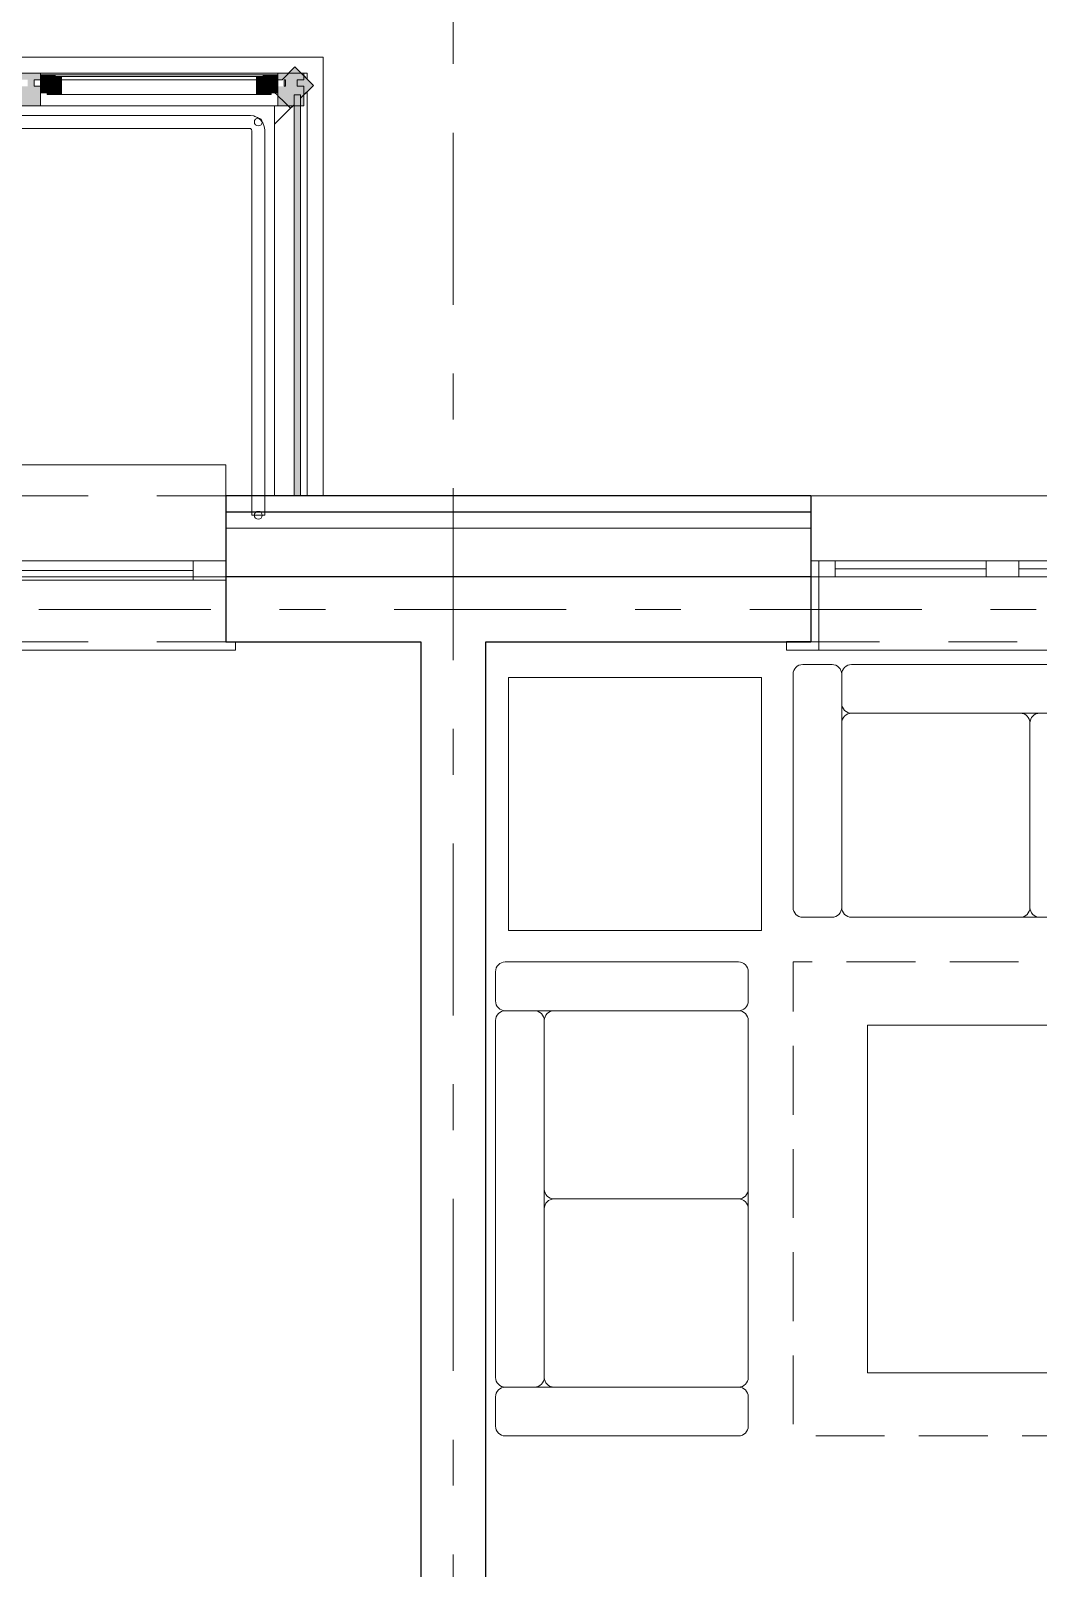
# Model space of a CAD drawing. Header units: millimetres. Extents: x 18162 to 3540582, y 72188 to 247925.
# Drawn here: x 348644 to 351744, y 93696 to 98427 of the extents above; entities that cross this region are included whole.
import ezdxf
from ezdxf.enums import TextEntityAlignment as Align

# ---------------------------------------------------------------- set-up
doc = ezdxf.new("R2010")
doc.units = ezdxf.units.MM
doc.header["$MEASUREMENT"] = 0
doc.set_wipeout_variables(frame=1)
for name, pattern in [('Dashed', [423.333333, 211.666667, -211.666667]), ('Double Dashed', [1093.611073, 529.166651, -211.666656, 141.111112, -211.666656]), ('Hidden Line', [317.5, 211.666667, -105.833333]), ('Wipeout_Contour', [1000, 0, -1000])]:
    doc.linetypes.add(name, pattern=pattern)
for name, color, linetype in [('Archicad Windows', 7, 'Continuous'), ('Finish - Wall', 7, 'Continuous'), ('Interior - Furniture', 7, 'Continuous'), ('Interior - Stair & Railing', 7, 'Continuous'), ('Structural - Bearing', 7, 'Continuous'), ('Structural - Grid', 7, 'Continuous')]:
    doc.layers.add(name, color=color, linetype=linetype)
doc.styles.add('GENERATED_STYLE_3', font='', dxfattribs={"width": 0.8})
doc.styles.get('GENERATED_STYLE_3').set_extended_font_data('ISOCPEUR MON')

# ---------------------------------------------------------------- blocks, each defined once
blk = doc.blocks.new('Carpet 27[32]_3', base_point=(352447.7, 95561.1))
at = {"layer": 'Interior - Furniture', "color": 7, "linetype": 'Hidden Line', "lineweight": 5, "flags": 128}
blk.add_lwpolyline([(352447.7, 94102.8), (352447.7, 95561.1), (350989.4, 95561.1), (350989.4, 94102.8)], close=True, dxfattribs=at)
blk = doc.blocks.new('Terrace Door 01 27[12]_3', base_point=(318570.5, 0))
at = {"layer": 'Archicad Windows', "color": 7, "linetype": 'Continuous', "lineweight": 13}
for p, q in [((347044, 97090.7), (347894, 97090.7)), ((347044, 97090.7), (347044, 96995.7)), ((349244, 97090.7), (347894, 97090.7)), ((347894, 97090.7), (347894, 96795.7)), ((349244, 97090.7), (349244, 96995.7)), ((349244, 96795.7), (347044, 96795.7)), ((347044, 96795.7), (347044, 96735.7)), ((347144, 96795.7), (347144, 96775.7)), ((347204, 96775.7), (347204, 96715.7)), ((347734, 96775.7), (347734, 96715.7)), ((347794, 96795.7), (347794, 96775.7)), ((347894, 96795.7), (347894, 96735.7)), ((349144, 96765.7), (347894, 96765.7)), ((349144, 96795.7), (349144, 96735.7)), ((349244, 96795.7), (349244, 96735.7)), ((347044, 96735.7), (347124, 96735.7)), ((347124, 96715.7), (347124, 96025.7)), ((347734, 96745.7), (347204, 96745.7)), ((347894, 96735.7), (347814, 96735.7)), ((347894, 96735.7), (347894, 96520.7)), ((347894, 96735.7), (347894, 96520.7)), ((349144, 96735.7), (347894, 96735.7)), ((349244, 96735.7), (349144, 96735.7)), ((347014, 96545.7), (347014, 96520.7)), ((347014, 96520.7), (347894, 96520.7)), ((349274, 96520.7), (347894, 96520.7)), ((349274, 96545.7), (349274, 96520.7))]:
    blk.add_line(p, q, dxfattribs=at)
at = {"layer": 'Archicad Windows', "color": 7, "linetype": 'Dashed', "lineweight": 13}
for p, q in [((349244, 96995.7), (347894, 96995.7)), ((349244, 96545.7), (347894, 96545.7))]:
    blk.add_line(p, q, dxfattribs=at)
at = {"layer": 'Archicad Windows', "color": 7, "linetype": 'Continuous', "lineweight": 13, "flags": 128}
for points in [[(347204, 96775.7), (347204, 96715.7), (347124, 96715.7), (347124, 96775.7)], [(347734, 96775.7), (347734, 96715.7), (347204, 96715.7), (347204, 96775.7)], [(347814, 96775.7), (347814, 96715.7), (347734, 96715.7), (347734, 96775.7)]]:
    blk.add_lwpolyline(points, close=True, dxfattribs=at)
at = {"layer": 'Archicad Windows', "color": 7, "linetype": 'Continuous', "lineweight": 13}
blk.add_arc((347124, 96715.7), 690, 270, 0, dxfattribs=at)
blk = doc.blocks.new('Window with Sidelight 27[17]_3', base_point=(318570.5, 0))
at = {"layer": 'Archicad Windows', "color": 7, "linetype": 'Continuous', "lineweight": 13}
for p, q in [((351044, 96995.7), (352644, 96995.7)), ((351044, 96995.7), (351044, 96945.7)), ((352644, 96995.7), (352644, 96945.7)), ((351044, 96945.7), (351044, 96895.7)), ((352644, 96945.7), (352644, 96895.7)), ((351044, 96895.7), (351044, 96795.7)), ((352644, 96895.7), (352644, 96795.7)), ((351069, 96795.7), (351044, 96795.7)), ((351044, 96795.7), (351044, 96745.7)), ((351044, 96795.7), (351044, 96745.7)), ((351119, 96795.7), (351069, 96795.7)), ((351069, 96795.7), (351069, 96745.7)), ((351119, 96745.7), (351119, 96795.7)), ((351584, 96795.7), (351119, 96795.7)), ((351119, 96770.7), (351584, 96770.7)), ((351634, 96795.7), (351584, 96795.7)), ((351584, 96795.7), (351584, 96745.7)), ((351684, 96795.7), (351634, 96795.7)), ((351684, 96745.7), (351684, 96795.7)), ((352569, 96795.7), (351684, 96795.7)), ((351684, 96770.7), (352569, 96770.7)), ((352619, 96795.7), (352569, 96795.7)), ((352569, 96795.7), (352569, 96745.7)), ((352644, 96795.7), (352619, 96795.7)), ((352619, 96795.7), (352619, 96745.7)), ((352644, 96795.7), (352644, 96745.7)), ((352644, 96795.7), (352644, 96745.7)), ((351044, 96545.7), (351044, 96745.7)), ((351044, 96745.7), (351069, 96745.7)), ((351044, 96745.7), (351069, 96745.7)), ((351044, 96745.7), (351044, 96545.7)), ((351044, 96745.7), (351044, 96545.7)), ((351069, 96745.7), (351069, 96545.7)), ((351069, 96745.7), (351119, 96745.7)), ((351119, 96745.7), (351584, 96745.7)), ((351584, 96745.7), (351634, 96745.7)), ((351634, 96745.7), (351684, 96745.7)), ((351684, 96745.7), (352569, 96745.7)), ((352569, 96745.7), (352619, 96745.7)), ((352619, 96545.7), (352619, 96745.7)), ((352619, 96745.7), (352644, 96745.7)), ((352619, 96745.7), (352644, 96745.7)), ((352644, 96745.7), (352644, 96545.7)), ((352644, 96745.7), (352644, 96545.7)), ((352644, 96745.7), (352644, 96545.7)), ((350969, 96520.7), (350969, 96545.7)), ((350969, 96545.7), (351069, 96545.7)), ((351044, 96545.7), (350969, 96545.7)), ((351044, 96545.7), (350969, 96545.7)), ((351069, 96520.7), (350969, 96520.7)), ((351069, 96545.7), (351044, 96545.7)), ((351069, 96545.7), (351069, 96520.7)), ((351069, 96520.7), (352619, 96520.7)), ((352644, 96545.7), (352619, 96545.7)), ((352619, 96545.7), (352719, 96545.7)), ((352619, 96520.7), (352619, 96545.7)), ((352719, 96520.7), (352619, 96520.7)), ((352644, 96545.7), (352719, 96545.7)), ((352644, 96545.7), (352719, 96545.7)), ((352719, 96545.7), (352719, 96520.7))]:
    blk.add_line(p, q, dxfattribs=at)
at = {"layer": 'Archicad Windows', "color": 7, "linetype": 'Dashed', "lineweight": 13}
blk.add_line((351044, 96545.7), (352644, 96545.7), dxfattribs=at)
blk = doc.blocks.new('Coffee Table 04 27[152]_3', base_point=(351775.2, 95366.7))
at = {"layer": 'Interior - Furniture', "color": 7, "linetype": 'Continuous', "lineweight": 5, "flags": 128}
blk.add_lwpolyline([(351775.2, 95366.7), (351218.9, 95366.7), (351218.9, 94297.3), (351775.2, 94297.3)], close=True, dxfattribs=at)
blk = doc.blocks.new('Sofa 01 27[153]_3', base_point=(350074, 94102.8))
at = {"layer": 'Interior - Furniture', "color": 7, "linetype": 'Continuous', "lineweight": 5}
for p, q in [((350074, 95531.1), (350074, 95441.1)), ((350821.8, 95561.1), (350104, 95561.1)), ((350851.8, 95441.1), (350851.8, 95531.1)), ((350074, 95381.1), (350074, 94282.8)), ((350194, 95411.1), (350104, 95411.1)), ((350104, 95411.1), (350821.8, 95411.1)), ((350224, 95381.1), (350224, 94862)), ((350224, 95381.1), (350224, 94282.8)), ((350224, 94282.8), (350224, 95381.1)), ((350821.8, 95411.1), (350254, 95411.1)), ((350821.8, 95411.1), (350254, 95411.1)), ((350851.8, 94862), (350851.8, 95381.1)), ((350851.8, 94282.8), (350851.8, 95381.1)), ((350821.8, 94832), (350254, 94832)), ((350254, 94832), (350821.8, 94832)), ((350224, 94802), (350224, 94282.8)), ((350851.8, 94282.8), (350851.8, 94802)), ((350104, 94252.8), (350194, 94252.8)), ((350821.8, 94252.8), (350104, 94252.8)), ((350254, 94252.8), (350821.8, 94252.8)), ((350254, 94252.8), (350821.8, 94252.8)), ((350074, 94222.8), (350074, 94132.8)), ((350851.8, 94132.8), (350851.8, 94222.8)), ((350104, 94102.8), (350821.8, 94102.8))]:
    blk.add_line(p, q, dxfattribs=at)
for centre, start, end in [((350104, 95531.1), 90, 180), ((350821.8, 95531.1), 0, 90), ((350104, 95441.1), 180, 270), ((350821.8, 95441.1), 270, 0), ((350104, 95381.1), 90, 180), ((350194, 95381.1), 0, 90), ((350254, 95381.1), 90, 180), ((350254, 95381.1), 90, 180), ((350821.8, 95381.1), 0, 90), ((350821.8, 95381.1), 0, 90), ((350254, 94862), 180, 270), ((350821.8, 94862), 270, 0), ((350254, 94802), 90, 180), ((350821.8, 94802), 0, 90), ((350104, 94282.8), 180, 270), ((350104, 94222.8), 90, 180), ((350194, 94282.8), 270, 0), ((350254, 94282.8), 180, 270), ((350254, 94282.8), 180, 270), ((350821.8, 94282.8), 270, 0), ((350821.8, 94282.8), 270, 0), ((350821.8, 94222.8), 0, 90), ((350104, 94132.8), 180, 270), ((350821.8, 94132.8), 270, 0)]:
    blk.add_arc(centre, 30, start, end, dxfattribs=at)
blk = doc.blocks.new('Sofa 01 27[154]_3', base_point=(352447.7, 96476.5))
at = {"layer": 'Interior - Furniture', "color": 7, "linetype": 'Continuous', "lineweight": 5}
for p, q in [((351019.4, 96476.5), (351109.4, 96476.5)), ((351169.4, 96476.5), (352267.7, 96476.5)), ((352327.7, 96476.5), (352417.7, 96476.5)), ((350989.4, 95728.7), (350989.4, 96446.5)), ((351139.4, 96356.5), (351139.4, 96446.5)), ((351139.4, 96446.5), (351139.4, 95728.7)), ((352297.7, 96446.5), (352297.7, 96356.5)), ((352297.7, 95728.7), (352297.7, 96446.5)), ((352447.7, 96446.5), (352447.7, 95728.7)), ((351169.4, 96326.5), (351688.5, 96326.5)), ((351169.4, 96326.5), (352267.7, 96326.5)), ((352267.7, 96326.5), (351169.4, 96326.5)), ((351748.5, 96326.5), (352267.7, 96326.5)), ((351139.4, 95728.7), (351139.4, 96296.5)), ((351139.4, 95728.7), (351139.4, 96296.5)), ((351718.5, 95728.7), (351718.5, 96296.5)), ((351718.5, 96296.5), (351718.5, 95728.7)), ((352297.7, 96296.5), (352297.7, 95728.7)), ((352297.7, 96296.5), (352297.7, 95728.7)), ((351109.4, 95698.7), (351019.4, 95698.7)), ((351688.5, 95698.7), (351169.4, 95698.7)), ((352267.7, 95698.7), (351169.4, 95698.7)), ((352267.7, 95698.7), (351748.5, 95698.7)), ((352417.7, 95698.7), (352327.7, 95698.7))]:
    blk.add_line(p, q, dxfattribs=at)
for centre, start, end in [((351019.4, 96446.5), 90, 180), ((351109.4, 96446.5), 0, 90), ((351169.4, 96446.5), 90, 180), ((352267.7, 96446.5), 0, 90), ((352327.7, 96446.5), 90, 180), ((352417.7, 96446.5), 0, 90), ((351169.4, 96356.5), 180, 270), ((351169.4, 96296.5), 90, 180), ((351169.4, 96296.5), 90, 180), ((351688.5, 96296.5), 0, 90), ((351748.5, 96296.5), 90, 180), ((352267.7, 96356.5), 270, 0), ((352267.7, 96296.5), 0, 90), ((352267.7, 96296.5), 0, 90), ((351019.4, 95728.7), 180, 270), ((351109.4, 95728.7), 270, 0), ((351169.4, 95728.7), 180, 270), ((351169.4, 95728.7), 180, 270), ((351688.5, 95728.7), 270, 0), ((351748.5, 95728.7), 180, 270), ((352267.7, 95728.7), 270, 0), ((352267.7, 95728.7), 270, 0), ((352327.7, 95728.7), 180, 270), ((352417.7, 95728.7), 270, 0)]:
    blk.add_arc(centre, 30, start, end, dxfattribs=at)
blk = doc.blocks.new('Coffee Table 04 27[155]_3', base_point=(350892.1, 96436.1))
at = {"layer": 'Interior - Furniture', "color": 7, "linetype": 'Continuous', "lineweight": 5, "flags": 128}
blk.add_lwpolyline([(350892.1, 96436.1), (350114.4, 96436.1), (350114.4, 95658.4), (350892.1, 95658.4)], close=True, dxfattribs=at)
blk = doc.blocks.new('Standard grid marker[171]_3', base_point=(336732.8, 96645.7))
at = {"layer": 'Structural - Grid', "color": 13, "linetype": 'Double Dashed', "lineweight": 13}
blk.add_line((337732.8, 96645.7), (372294.9, 96645.7), dxfattribs=at)
at = {"layer": 'Structural - Grid', "color": 13, "lineweight": 13, "style": 'GENERATED_STYLE_3'}
blk.add_attdef('AC_MarkerText_1', text='', height=250, rotation=180, dxfattribs=at).set_placement((373594.9, 96520.7), align=Align.TOP_CENTER)
blk = doc.blocks.new('Standard grid marker[174]_3', base_point=(349944, 72524.1))
at = {"layer": 'Structural - Grid', "color": 13, "linetype": 'Double Dashed', "lineweight": 13}
blk.add_line((349944, 73524.1), (349944, 100185.5), dxfattribs=at)
at = {"layer": 'Structural - Grid', "color": 13, "lineweight": 13, "style": 'GENERATED_STYLE_3'}
blk.add_attdef('AC_MarkerText_1', text='', height=250, rotation=180, dxfattribs=at).set_placement((349944, 101360.5), align=Align.TOP_CENTER)

msp = doc.modelspace()

# ---------------------------------------------------------------- linework, layer by layer
at = {"layer": 'Finish - Wall', "color": 7, "linetype": 'Continuous', "lineweight": 13}
msp.add_line((349494, 96935.7), (349394, 96935.7), dxfattribs=at)
at = {"layer": 'Interior - Stair & Railing', "color": 7, "linetype": 'Continuous', "lineweight": 13}
for p, q in [((349277.9, 98165.7), (346085, 98165.7)), ((346085, 98125.7), (349277.9, 98125.7)), ((349294, 98165.7), (349277.9, 98165.7)), ((349277.9, 98125.7), (349294, 98125.7)), ((349320.3, 98165.7), (349294, 98165.7)), ((349294, 98125.7), (349317.7, 98125.7)), ((349317.7, 98125.7), (349318.1, 98125.6)), ((349318.1, 98125.6), (349320.2, 98125.3)), ((349320.2, 98125.3), (349321.4, 98124.9)), ((349330.7, 98164.3), (349320.3, 98165.7)), ((349321.4, 98124.9), (349322.4, 98124.1)), ((349322.4, 98124.1), (349323.2, 98123.1)), ((349323.2, 98123.1), (349323.6, 98121.9)), ((349333.6, 98163.1), (349330.7, 98164.3)), ((349341.6, 98159.8), (349333.6, 98163.1)), ((349350.9, 98152.6), (349341.6, 98159.8)), ((349358.1, 98143.3), (349350.9, 98152.6)), ((349362.6, 98132.4), (349358.1, 98143.3)), ((349364, 98122), (349362.6, 98132.4)), ((349323.6, 98121.9), (349324, 98119.4)), ((349324, 98119.4), (349324, 98104.6)), ((349364, 98120.7), (349364, 98122)), ((349364, 98104.6), (349364, 98120.7))]:
    msp.add_line(p, q, dxfattribs=at)
at = {"layer": 'Interior - Stair & Railing', "color": 7, "linetype": 'Continuous', "lineweight": 13, "flags": 128}
msp.add_lwpolyline([(349344, 98133.7, 1), (349344, 98157.7, 1)], format="xyb", close=True, dxfattribs=at)
at = {"layer": 'Structural - Bearing', "color": 7, "linetype": 'Continuous', "lineweight": 13, "flags": 128}
for points in [[(349544, 98345.7), (342344, 98345.7), (342344, 96745.7), (349544, 96745.7)], [(339344, 96745.7), (339344, 78545.7), (369544, 78545.7), (369544, 96745.7), (356344, 96745.7), (356344, 92545.7), (353844, 92545.7), (353844, 96745.7)]]:
    msp.add_lwpolyline(points, close=True, dxfattribs=at)

# ---------------------------------------------------------------- block references
at = {"layer": 'Interior - Furniture', "color": 7, "linetype": 'Continuous', "lineweight": 5}
for name, p in [('Sofa 01 27[154]_3', (352447.7, 96476.5)), ('Coffee Table 04 27[155]_3', (350892.1, 96436.1)), ('Sofa 01 27[153]_3', (350074, 94102.8)), ('Coffee Table 04 27[152]_3', (351775.2, 95366.7))]:
    msp.add_blockref(name, p, dxfattribs=at)
at = {"layer": 'Interior - Furniture', "color": 7, "linetype": 'Hidden Line', "lineweight": 5}
msp.add_blockref('Carpet 27[32]_3', (352447.7, 95561.1), dxfattribs=at)

# ---------------------------------------------------------------- next in the draw order: wipeouts: each hides what was drawn before it
at = {"color": 254, "linetype": 'Wipeout_Contour', "lineweight": 0, "ltscale": 1089145.393708208}
msp.add_wipeout([(349494, 98295.7), (349485.2, 98286.9), (349494, 98278.1)], dxfattribs=at).dxf.layer = 'Finish - Wall'
at = {"color": 254, "linetype": 'Wipeout_Contour', "lineweight": 0, "ltscale": 1814731.921252142}
msp.add_wipeout([(349394, 98139.1), (349442.8, 98187.9), (349435, 98195.7), (349404, 98195.7), (349394, 98195.7)], dxfattribs=at).dxf.layer = 'Finish - Wall'

# ---------------------------------------------------------------- next in the draw order: wipeouts: each hides what was drawn before it
at = {"color": 254, "linetype": 'Wipeout_Contour', "lineweight": 0, "ltscale": 1452184.035804563}
msp.add_wipeout([(349484, 98295.7), (349484, 98288.1), (349485.2, 98286.9), (349494, 98295.7)], dxfattribs=at).dxf.layer = 'Finish - Wall'
at = {"color": 254, "linetype": 'Wipeout_Contour', "lineweight": 0, "ltscale": 2176265.080192997}
msp.add_wipeout([(349397.4, 98255.7), (348674, 98255.7), (348674, 98195.7), (349404, 98195.7), (349404, 98226.7), (349386.2, 98244.5)], dxfattribs=at).dxf.layer = 'Finish - Wall'

# ---------------------------------------------------------------- next in the draw order: linework, layer by layer
at = {"layer": 'Finish - Wall', "color": 7, "linetype": 'Continuous', "lineweight": 13}
for p, q in [((349484, 98275.7), (349464, 98275.7)), ((349484, 98295.7), (349484, 98275.7)), ((348674, 98195.7), (348614, 98195.7))]:
    msp.add_line(p, q, dxfattribs=at)
at = {"layer": 'Finish - Wall', "color": 7, "linetype": 'Continuous', "lineweight": 13, "flags": 128}
for points in [[(349494, 98295.7), (349484, 98295.7)], [(349494, 98278.1), (349494, 98295.7)]]:
    msp.add_lwpolyline(points, dxfattribs=at)

# ---------------------------------------------------------------- next in the draw order: wipeouts: each hides what was drawn before it
at = {"color": 254, "linetype": 'Wipeout_Contour', "lineweight": 0, "ltscale": 1450392.38275615}
msp.add_wipeout([(349404, 98255.7), (349404, 98275.7), (348654, 98275.7), (348654, 98255.7)], dxfattribs=at).dxf.layer = 'Finish - Wall'
at = {"color": 254, "linetype": 'Wipeout_Contour', "lineweight": 0, "ltscale": 1814161.20940056}
msp.add_wipeout([(349394, 98139.1), (349394, 96995.7), (349454, 96995.7), (349454, 98195.7), (349450.5, 98195.7)], dxfattribs=at).dxf.layer = 'Finish - Wall'

# ---------------------------------------------------------------- next in the draw order: linework, layer by layer
at = {"layer": 'Finish - Wall', "color": 7, "linetype": 'Continuous', "lineweight": 13}
msp.add_line((349394, 96995.7), (349394, 96935.7), dxfattribs=at)
at = {"layer": 'Finish - Wall', "color": 7, "linetype": 'Continuous', "lineweight": 13, "flags": 128}
for points in [[(349404, 98195.7), (348674, 98195.7)], [(349394, 98139.1), (349394, 98195.7)], [(349394, 96995.7), (349394, 98139.1)]]:
    msp.add_lwpolyline(points, dxfattribs=at)

# ---------------------------------------------------------------- next in the draw order: wipeouts: each hides what was drawn before it
at = {"color": 254, "linetype": 'Wipeout_Contour', "lineweight": 0, "ltscale": 1450452.564773108}
msp.add_wipeout([(348674, 98275.7), (349404, 98275.7), (349404, 98295.7), (348674, 98295.7)], dxfattribs=at).dxf.layer = 'Finish - Wall'
at = {"color": 254, "linetype": 'Wipeout_Contour', "lineweight": 0, "ltscale": 1451345.967392416}
msp.add_wipeout([(349454, 96995.7), (349474, 96995.7), (349474, 98195.7), (349454, 98195.7)], dxfattribs=at).dxf.layer = 'Finish - Wall'

# ---------------------------------------------------------------- next in the draw order: hatches: boundary and pattern name
at = {"layer": 'Finish - Wall', "linetype": 'Continuous', "lineweight": 9}
msp.add_hatch(color=7, dxfattribs=at).paths.add_polyline_path([(348654, 98255.7), (348654, 98275.7), (348674, 98275.7), (348674, 98295.7), (348614, 98295.7), (348614, 98275.7), (348634, 98275.7), (348634, 98255.7), (348614, 98255.7), (348614, 98195.7), (348674, 98195.7), (348674, 98255.7)])

# ---------------------------------------------------------------- next in the draw order: linework, layer by layer
at = {"layer": 'Finish - Wall', "color": 7, "linetype": 'Continuous', "lineweight": 13}
for p, q in [((348674, 98295.7), (348614, 98295.7)), ((348654, 98275.7), (348654, 98255.7)), ((348674, 98275.7), (348654, 98275.7)), ((348674, 98295.7), (348674, 98275.7)), ((348674, 98255.7), (348654, 98255.7)), ((348674, 98255.7), (348674, 98195.7))]:
    msp.add_line(p, q, dxfattribs=at)
at = {"layer": 'Finish - Wall', "color": 7, "linetype": 'Continuous', "lineweight": 13, "flags": 128}
msp.add_lwpolyline([(349442.8, 98187.9), (349394, 98139.1)], dxfattribs=at)

# ---------------------------------------------------------------- next in the draw order: wipeouts: each hides what was drawn before it
at = {"color": 254, "linetype": 'Wipeout_Contour', "lineweight": 0, "ltscale": 1451874.756623583}
msp.add_wipeout([(349424, 98275.7), (349404, 98275.7), (349404, 98255.7), (349424, 98255.7)], dxfattribs=at).dxf.layer = 'Finish - Wall'
at = {"color": 254, "linetype": 'Wipeout_Contour', "lineweight": 0, "ltscale": 2177478.33201988}
msp.add_wipeout([(349474, 96995.7), (349494, 96995.7), (349494, 98239.1), (349484, 98229.1), (349484, 98195.7), (349474, 98195.7)], dxfattribs=at).dxf.layer = 'Finish - Wall'

# ---------------------------------------------------------------- next in the draw order: hatches: boundary and pattern name
at = {"layer": 'Finish - Wall', "linetype": 'Continuous', "lineweight": 9}
for points in [[(349417.4, 98275.7), (349427.4, 98275.7), (349427.4, 98255.7), (349397.4, 98255.7), (349386.2, 98244.5), (349442.8, 98187.9), (349454, 98199.1), (349454, 98229.1), (349474, 98229.1), (349474, 98219.1), (349513.5, 98258.6), (349456.9, 98315.2)], [(349464, 98255.7), (349464, 98275.7), (349484, 98275.7), (349484, 98295.7), (349404, 98295.7), (349404, 98275.7), (349424, 98275.7), (349424, 98255.7), (349404, 98255.7), (349404, 98195.7), (349484, 98195.7), (349484, 98255.7)]]:
    msp.add_hatch(color=7, dxfattribs=at).paths.add_polyline_path(points)

# ---------------------------------------------------------------- next in the draw order: linework, layer by layer
at = {"layer": 'Finish - Wall', "color": 7, "linetype": 'Continuous', "lineweight": 13}
for p, q in [((349456.9, 98315.2), (349417.4, 98275.7)), ((349456.9, 98315.2), (349513.5, 98258.6)), ((349404, 98295.7), (349404, 98275.7)), ((349484, 98295.7), (349404, 98295.7)), ((349417.4, 98275.7), (349404, 98275.7)), ((349427.4, 98275.7), (349424, 98275.7)), ((349424, 98275.7), (349424, 98255.7)), ((349427.4, 98275.7), (349427.4, 98255.7)), ((349464, 98275.7), (349464, 98255.7)), ((349397.4, 98255.7), (349386.2, 98244.5)), ((349386.2, 98244.5), (349442.8, 98187.9)), ((349404, 98255.7), (349397.4, 98255.7)), ((349404, 98255.7), (349404, 98195.7)), ((349427.4, 98255.7), (349424, 98255.7)), ((349454, 98229.1), (349454, 98199.1)), ((349474, 98229.1), (349454, 98229.1)), ((349484, 98255.7), (349464, 98255.7)), ((349513.5, 98258.6), (349474, 98219.1)), ((349474, 98229.1), (349474, 98219.1)), ((349484, 98255.7), (349484, 98195.7)), ((349484, 98195.7), (349404, 98195.7)), ((349454, 98199.1), (349442.8, 98187.9))]:
    msp.add_line(p, q, dxfattribs=at)
at = {"layer": 'Finish - Wall', "color": 7, "linetype": 'Continuous', "lineweight": 13, "flags": 128}
for points in [[(349404, 98295.7), (348674, 98295.7)], [(348674, 98275.7), (349404, 98275.7)], [(349404, 98275.7), (349404, 98255.7)], [(348674, 98255.7), (349397.4, 98255.7)]]:
    msp.add_lwpolyline(points, dxfattribs=at)

# ---------------------------------------------------------------- next in the draw order: wipeouts: each hides what was drawn before it
at = {"color": 254, "linetype": 'Wipeout_Contour', "lineweight": 0, "ltscale": 1450689.720013752}
msp.add_wipeout([(349454, 96975.7), (349474, 96975.7), (349474, 96995.7), (349454, 96995.7)], dxfattribs=at).dxf.layer = 'Finish - Wall'

# ---------------------------------------------------------------- next in the draw order: hatches: boundary and pattern name
at = {"layer": 'Finish - Wall', "linetype": 'Continuous', "lineweight": 13}
msp.add_hatch(color=7, dxfattribs=at).paths.add_polyline_path([(349474, 98229.1), (349454, 98229.1), (349454, 96975.7), (349474, 96975.7)])
at = {"layer": 'Finish - Wall', "linetype": 'Continuous', "lineweight": 9}
msp.add_hatch(color=7, dxfattribs=at).paths.add_polyline_path([(349454, 96975.7), (349454, 96995.7), (349394, 96995.7), (349394, 96935.7), (349494, 96935.7), (349494, 96995.7), (349474, 96995.7), (349474, 96975.7)])

# ---------------------------------------------------------------- next in the draw order: linework, layer by layer
at = {"layer": 'Finish - Wall', "color": 7, "linetype": 'Continuous', "lineweight": 13}
for p, q in [((349454, 96995.7), (349394, 96995.7)), ((349454, 96995.7), (349454, 96975.7)), ((349474, 96995.7), (349474, 96975.7)), ((349494, 96995.7), (349474, 96995.7)), ((349494, 96995.7), (349494, 96935.7)), ((349474, 96975.7), (349454, 96975.7))]:
    msp.add_line(p, q, dxfattribs=at)
at = {"layer": 'Finish - Wall', "color": 7, "linetype": 'Continuous', "lineweight": 13, "flags": 128}
msp.add_lwpolyline([(349474, 98229.1), (349454, 98229.1), (349454, 96975.7), (349474, 96975.7)], close=True, dxfattribs=at)
for points in [[(349494, 96995.7), (349494, 98239.1)], [(349454, 98195.7), (349454, 96995.7)], [(349474, 98195.7), (349474, 96995.7)], [(349474, 96995.7), (349454, 96995.7)]]:
    msp.add_lwpolyline(points, dxfattribs=at)

# ---------------------------------------------------------------- next in the draw order: wipeouts: each hides what was drawn before it
at = {"color": 254, "linetype": 'Wipeout_Contour', "lineweight": 0, "ltscale": 1450422.739245899}
msp.add_wipeout([(348739, 98285.7), (348739, 98230.7), (349339, 98230.7), (349339, 98285.7)], dxfattribs=at).dxf.layer = 'Archicad Windows'

# ---------------------------------------------------------------- next in the draw order: linework, layer by layer
at = {"layer": 'Archicad Windows', "color": 7, "linetype": 'Continuous', "lineweight": 13}
msp.add_line((348739, 98230.7), (349339, 98230.7), dxfattribs=at)

# ---------------------------------------------------------------- next in the draw order: wipeouts: each hides what was drawn before it
at = {"color": 254, "linetype": 'Wipeout_Contour', "lineweight": 0, "ltscale": 1450455.262428339}
msp.add_wipeout([(349359, 98290.7), (348719, 98290.7), (348719, 98285.7), (349359, 98285.7)], dxfattribs=at).dxf.layer = 'Archicad Windows'
at = {"color": 254, "linetype": 'Wipeout_Contour', "lineweight": 0, "ltscale": 1453295.143834859}
msp.add_wipeout([(349244, 96945.7), (351044, 96945.7), (351044, 96995.7), (349244, 96995.7)], dxfattribs=at).dxf.layer = 'Structural - Bearing'

# ---------------------------------------------------------------- next in the draw order: hatches: boundary and pattern name
at = {"layer": 'Archicad Windows', "linetype": 'Continuous', "lineweight": 9}
for points in [[(348674, 98235.7), (348694, 98235.7), (348694, 98285.7), (348719, 98285.7), (348719, 98290.7), (348674, 98290.7)], [(348694, 98230.7), (348739, 98230.7), (348739, 98285.7), (348694, 98285.7)], [(349384, 98285.7), (349339, 98285.7), (349339, 98230.7), (349384, 98230.7)], [(349404, 98290.7), (349359, 98290.7), (349359, 98285.7), (349384, 98285.7), (349384, 98235.7), (349404, 98235.7)]]:
    msp.add_hatch(color=7, dxfattribs=at).paths.add_polyline_path(points)

# ---------------------------------------------------------------- next in the draw order: linework, layer by layer
at = {"layer": 'Archicad Windows', "color": 7, "linetype": 'Continuous', "lineweight": 13}
for p, q in [((349339, 98285.7), (348739, 98285.7)), ((348739, 98275.7), (349339, 98275.7))]:
    msp.add_line(p, q, dxfattribs=at)
at = {"layer": 'Archicad Windows', "color": 7, "linetype": 'Continuous', "lineweight": 13, "flags": 128}
for points in [[(348674, 98235.7), (348694, 98235.7), (348694, 98285.7), (348719, 98285.7), (348719, 98290.7), (348674, 98290.7)], [(348694, 98230.7), (348739, 98230.7), (348739, 98285.7), (348694, 98285.7)], [(349359, 98290.7), (348719, 98290.7), (348719, 98285.7), (349359, 98285.7)], [(349384, 98285.7), (349339, 98285.7), (349339, 98230.7), (349384, 98230.7)], [(349404, 98290.7), (349359, 98290.7), (349359, 98285.7), (349384, 98285.7), (349384, 98235.7), (349404, 98235.7)]]:
    msp.add_lwpolyline(points, close=True, dxfattribs=at)
at = {"layer": 'Structural - Bearing', "color": 7, "linetype": 'Continuous', "lineweight": 25, "flags": 128}
msp.add_lwpolyline([(351044, 96995.7), (349244, 96995.7)], dxfattribs=at)
at = {"layer": 'Structural - Bearing', "color": 7, "linetype": 'Continuous', "lineweight": 25}
msp.add_point((349244, 96995.7), dxfattribs=at)

# ---------------------------------------------------------------- next in the draw order: wipeouts: each hides what was drawn before it
at = {"color": 254, "linetype": 'Wipeout_Contour', "lineweight": 0, "ltscale": 1453241.77695149}
msp.add_wipeout([(349244, 96895.7), (351044, 96895.7), (351044, 96945.7), (349244, 96945.7)], dxfattribs=at).dxf.layer = 'Structural - Bearing'

# ---------------------------------------------------------------- next in the draw order: linework, layer by layer
at = {"layer": 'Interior - Stair & Railing', "color": 7, "linetype": 'Continuous', "lineweight": 13}
for p, q in [((349324, 98104.6), (349324, 96935.7)), ((349364, 96935.7), (349364, 98104.6)), ((349324, 96935.7), (349364, 96935.7))]:
    msp.add_line(p, q, dxfattribs=at)
at = {"layer": 'Interior - Stair & Railing', "color": 7, "linetype": 'Continuous', "lineweight": 13, "flags": 128}
msp.add_lwpolyline([(349332, 96935.7, 1), (349356, 96935.7, 1)], format="xyb", close=True, dxfattribs=at)
at = {"layer": 'Structural - Bearing', "color": 7, "linetype": 'Continuous', "lineweight": 25}
for p, q in [((351044, 96995.7), (351044, 96945.7)), ((351044, 96945.7), (349244, 96945.7))]:
    msp.add_line(p, q, dxfattribs=at)

# ---------------------------------------------------------------- next in the draw order: wipeouts: each hides what was drawn before it
at = {"color": 254, "linetype": 'Wipeout_Contour', "lineweight": 0, "ltscale": 1817279.198565434}
msp.add_wipeout([(349244, 96745.7), (351044, 96745.7), (351044, 96795.7), (351044, 96895.7), (349244, 96895.7)], dxfattribs=at).dxf.layer = 'Structural - Bearing'

# ---------------------------------------------------------------- next in the draw order: linework, layer by layer
at = {"layer": 'Structural - Bearing', "color": 7, "linetype": 'Continuous', "lineweight": 25}
for p, q in [((351044, 96945.7), (351044, 96895.7)), ((351044, 96895.7), (351044, 96795.7))]:
    msp.add_line(p, q, dxfattribs=at)
at = {"layer": 'Structural - Bearing', "color": 7, "linetype": 'Continuous', "lineweight": 13}
msp.add_line((351044, 96895.7), (349244, 96895.7), dxfattribs=at)

# ---------------------------------------------------------------- next in the draw order: wipeouts: each hides what was drawn before it
at = {"color": 254, "linetype": 'Wipeout_Contour', "lineweight": 0, "ltscale": 1452948.761797675}
msp.add_wipeout([(349244, 96745.7), (349244, 96545.7), (351044, 96545.7), (351044, 96745.7)], dxfattribs=at).dxf.layer = 'Structural - Bearing'

# ---------------------------------------------------------------- next in the draw order: linework, layer by layer
at = {"layer": 'Structural - Bearing', "color": 7, "linetype": 'Continuous', "lineweight": 25}
for p, q in [((349244, 96995.7), (349244, 96545.7)), ((351044, 96795.7), (351044, 96745.7)), ((351044, 96745.7), (349244, 96745.7)), ((351044, 96745.7), (351044, 96545.7)), ((349244, 96545.7), (349274, 96545.7)), ((351044, 96545.7), (350969, 96545.7))]:
    msp.add_line(p, q, dxfattribs=at)
at = {"layer": 'Structural - Bearing', "color": 7, "linetype": 'Continuous', "lineweight": 25, "flags": 128}
for points in [[(349274, 96545.7), (349844, 96545.7)], [(350044, 96545.7), (351044, 96545.7)]]:
    msp.add_lwpolyline(points, dxfattribs=at)

# ---------------------------------------------------------------- next in the draw order: block references
at = {"layer": 'Archicad Windows', "color": 7, "linetype": 'Continuous', "lineweight": 13}
for name in ['Terrace Door 01 27[12]_3', 'Window with Sidelight 27[17]_3']:
    msp.add_blockref(name, (318570.5, 0), dxfattribs=at)

# ---------------------------------------------------------------- next in the draw order: wipeouts: each hides what was drawn before it
at = {"color": 254, "linetype": 'Wipeout_Contour', "lineweight": 0, "ltscale": 1449933.160761927}
msp.add_wipeout([(350044, 96545.7), (349844, 96545.7), (349844, 92445.7), (350044, 92445.7)], dxfattribs=at).dxf.layer = 'Structural - Bearing'

# ---------------------------------------------------------------- next in the draw order: linework, layer by layer
at = {"layer": 'Structural - Bearing', "color": 7, "linetype": 'Continuous', "lineweight": 25, "flags": 128}
for points in [[(349844, 96545.7), (349844, 92445.7)], [(350044, 92445.7), (350044, 96545.7)]]:
    msp.add_lwpolyline(points, dxfattribs=at)

# ---------------------------------------------------------------- next in the draw order: block references
at = {"layer": 'Structural - Grid', "color": 13, "linetype": 'Continuous', "lineweight": 13}
for name, p in [('Standard grid marker[174]_3', (349944, 72524.1)), ('Standard grid marker[171]_3', (336732.8, 96645.7))]:
    msp.add_blockref(name, p, dxfattribs=at)

doc.saveas('drawing.dxf')
